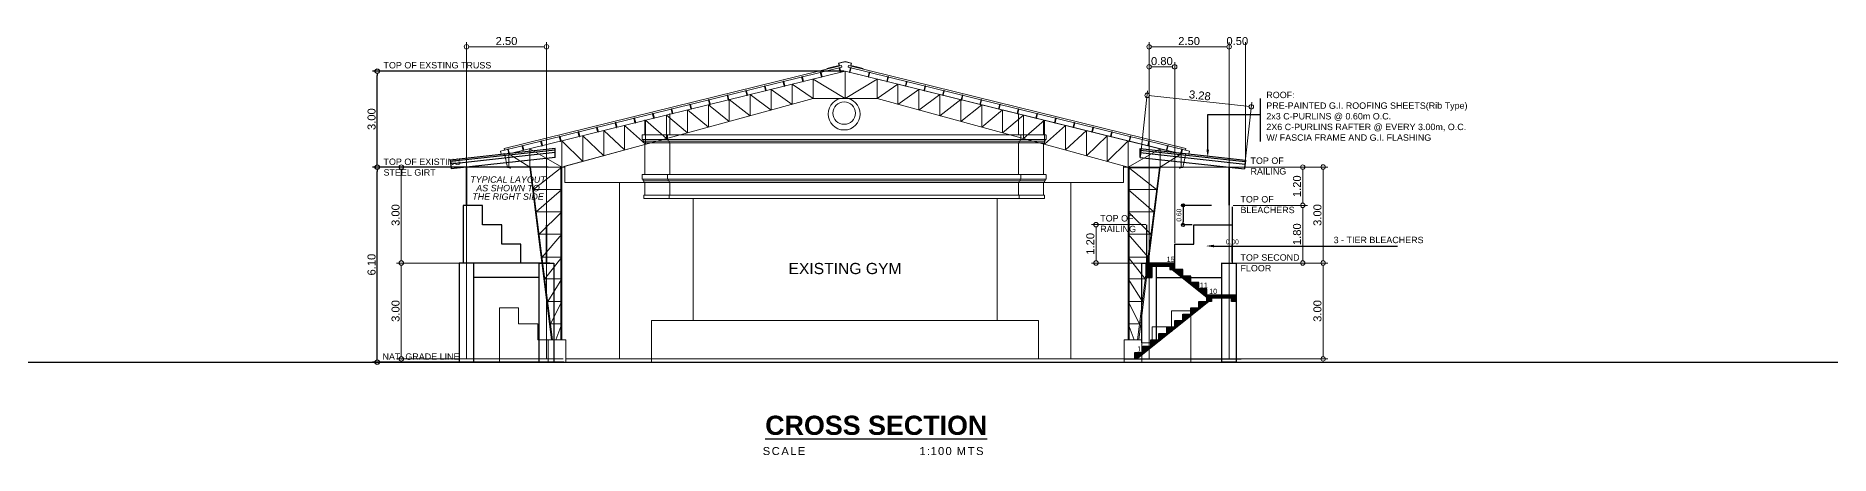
# Model space of a CAD drawing. Header units: inches. Extents: x -1369 to 1198, y -366 to 1398.
# Drawn here: x 85 to 141, y -290 to -276.8 of the extents above; entities that cross this region are included whole.
import ezdxf
from ezdxf import colors
from ezdxf.entities.mleader import LeaderData, LeaderLine
from ezdxf.math import Vec2, Vec3

# ---------------------------------------------------------------- set-up
doc = ezdxf.new("R2010")
doc.units = ezdxf.units.IN
doc.header["$MEASUREMENT"] = 0
doc.layers.add('dim', color=8, linetype='Continuous')
doc.layers.add('FLOOR-pattern', color=7, linetype='Continuous')
doc.layers.add('dim.', color=10, linetype='Continuous', lineweight=15)
doc.styles.get("Standard").update_dxf_attribs({"font": 'arial.ttf'})
doc.dimstyles.new('60', dxfattribs={"dimtxt": 0.15, "dimasz": 0.1, "dimexe": 0.05, "dimexo": 0.05, "dimgap": 0.05, "dimtad": 1, "dimzin": 0, "dimdsep": 46, "dimtxsty": 'Standard', "dimblk": 'DOTBLANK', "dimcen": 0.5, "dimclrd": 256, "dimclre": 256, "dimclrt": 7, "dimaunit": 1, "dimadec": 5, "dimazin": 0, "dimtfac": 1, "dimtix": 1, "dimtofl": 0, "dimtmove": 0, "dimatfit": 3, "dimfxl": 0.6, "dimtolj": 1, "dimtzin": 0, "dimarcsym": 0})
doc.dimstyles.get("Standard").update_dxf_attribs({"dimtxt": 0.25, "dimasz": 0.14, "dimexe": 0.145, "dimexo": 0.025, "dimgap": 0.05, "dimtad": 1, "dimzin": 0, "dimdsep": 46, "dimtxsty": 'Standard', "dimblk": 'DOTBLANK', "dimcen": 0.09, "dimclrd": 256, "dimclre": 256, "dimaunit": 1, "dimadec": 5, "dimazin": 0, "dimtfac": 1, "dimtix": 1, "dimtofl": 0, "dimtmove": 0, "dimatfit": 3, "dimfxl": 0, "dimtolj": 1, "dimtzin": 0, "dimlwd": -1, "dimlwe": -1, "dimarcsym": 0})

# ---------------------------------------------------------------- blocks, each defined once
blk = doc.blocks.new('_DotBlank')
at = {"color": 0, "linetype": 'ByBlock', "lineweight": -2}
blk.add_line((-0.5, 0), (-1, 0), dxfattribs=at)
blk.add_circle((0, 0), 0.5, dxfattribs=at)
blk = doc.blocks.new('*D639')
at = {"layer": 'Defpoints', "color": 0, "transparency": 16777216}
for p in [(95.637, -280.944), (101.003, -280.944), (101.493, -287.044)]:
    blk.add_point(p, dxfattribs=at)
at = {"layer": 'dim', "transparency": 16777216}
for p, q in [((100.978, -280.944), (95.492, -280.944)), ((95.637, -286.904), (95.637, -281.084)), ((101.468, -287.044), (95.492, -287.044))]:
    blk.add_line(p, q, dxfattribs=at)
at = {"layer": 'dim', "transparency": 16777216, "xscale": 0.14, "yscale": 0.14, "zscale": 0.14}
for p, rotation in [((95.637, -280.944), 90), ((95.637, -287.044), 270)]:
    blk.add_blockref('_DotBlank', p, dxfattribs=dict(at, rotation=rotation))
at = {"layer": 'dim', "color": 0, "transparency": 16777216, "insert": (95.46, -283.994), "char_height": 0.25, "attachment_point": 5, "rotation": 90}
blk.add_mtext('\\A1;6.10', dxfattribs=at)
blk = doc.blocks.new('*D640')
at = {"layer": 'Defpoints', "color": 0, "transparency": 16777216}
for p in [(95.637, -277.944), (110.253, -277.944), (99.753, -280.944)]:
    blk.add_point(p, dxfattribs=at)
at = {"layer": 'dim', "transparency": 16777216}
for p, q in [((110.228, -277.944), (95.492, -277.944)), ((95.637, -280.804), (95.637, -278.084)), ((99.728, -280.944), (95.492, -280.944))]:
    blk.add_line(p, q, dxfattribs=at)
at = {"layer": 'dim', "transparency": 16777216, "xscale": 0.14, "yscale": 0.14, "zscale": 0.14}
for p, rotation in [((95.637, -277.944), 90), ((95.637, -280.944), 270)]:
    blk.add_blockref('_DotBlank', p, dxfattribs=dict(at, rotation=rotation))
at = {"layer": 'dim', "color": 0, "transparency": 16777216, "insert": (95.46, -279.444), "char_height": 0.25, "attachment_point": 5, "rotation": 90}
blk.add_mtext('\\A1;3.00', dxfattribs=at)
blk = doc.blocks.new('*D645')
at = {"layer": 'Defpoints', "color": 0, "transparency": 16777216}
for p in [(121.978, -283.944), (125.191, -283.944), (118.978, -286.944)]:
    blk.add_point(p, dxfattribs=at)
at = {"layer": 'dim.', "transparency": 16777216}
for p, q in [((122.003, -283.944), (125.336, -283.944)), ((125.191, -286.804), (125.191, -284.084)), ((119.003, -286.944), (125.336, -286.944))]:
    blk.add_line(p, q, dxfattribs=at)
at = {"layer": 'dim.', "transparency": 16777216, "xscale": 0.14, "yscale": 0.14, "zscale": 0.14}
for p, rotation in [((125.191, -283.944), 90), ((125.191, -286.944), 270)]:
    blk.add_blockref('_DotBlank', p, dxfattribs=dict(at, rotation=rotation))
at = {"layer": 'dim.', "color": 0, "transparency": 16777216, "insert": (125.014, -285.444), "char_height": 0.25, "attachment_point": 5, "rotation": 90}
blk.add_mtext('\\A1;3.00', dxfattribs=at)
blk = doc.blocks.new('*D637')
at = {"layer": 'Defpoints', "color": 0, "transparency": 16777216}
for p in [(118.951, -280.943), (125.191, -280.943), (121.978, -283.944)]:
    blk.add_point(p, dxfattribs=at)
at = {"layer": 'dim.', "transparency": 16777216}
for p, q in [((118.976, -280.943), (125.336, -280.943)), ((125.191, -283.804), (125.191, -281.083)), ((122.003, -283.944), (125.336, -283.944))]:
    blk.add_line(p, q, dxfattribs=at)
at = {"layer": 'dim.', "transparency": 16777216, "xscale": 0.14, "yscale": 0.14, "zscale": 0.14}
for p, rotation in [((125.191, -280.943), 90), ((125.191, -283.944), 270)]:
    blk.add_blockref('_DotBlank', p, dxfattribs=dict(at, rotation=rotation))
at = {"layer": 'dim.', "color": 0, "transparency": 16777216, "insert": (125.014, -282.444), "char_height": 0.25, "attachment_point": 5, "rotation": 90}
blk.add_mtext('\\A1;3.00', dxfattribs=at)
blk = doc.blocks.new('*D638')
at = {"layer": 'Defpoints', "color": 0, "transparency": 16777216}
for p in [(122.253, -277.181), (119.753, -286.944), (122.253, -286.944)]:
    blk.add_point(p, dxfattribs=at)
at = {"layer": 'dim.', "transparency": 16777216}
for p, q in [((119.753, -286.919), (119.753, -277.036)), ((119.893, -277.181), (122.113, -277.181)), ((122.253, -286.919), (122.253, -277.036))]:
    blk.add_line(p, q, dxfattribs=at)
at = {"layer": 'dim.', "transparency": 16777216, "xscale": 0.14, "yscale": 0.14, "zscale": 0.14, "rotation": 180}
blk.add_blockref('_DotBlank', (119.753, -277.181), dxfattribs=at)
at = {"layer": 'dim.', "transparency": 16777216, "xscale": 0.14, "yscale": 0.14, "zscale": 0.14}
blk.add_blockref('_DotBlank', (122.253, -277.181), dxfattribs=at)
at = {"layer": 'dim.', "color": 0, "transparency": 16777216, "insert": (121.003, -277.004), "char_height": 0.25, "attachment_point": 5}
blk.add_mtext('\\A1;2.50', dxfattribs=at)
blk = doc.blocks.new('*D644')
at = {"layer": 'Defpoints', "color": 0, "transparency": 16777216}
for p in [(120.553, -277.809), (120.553, -283.352), (119.753, -283.944)]:
    blk.add_point(p, dxfattribs=at)
at = {"layer": 'dim.', "transparency": 16777216}
for p, q in [((119.753, -283.919), (119.753, -277.664)), ((119.893, -277.809), (120.413, -277.809)), ((120.553, -283.327), (120.553, -277.664))]:
    blk.add_line(p, q, dxfattribs=at)
at = {"layer": 'dim.', "transparency": 16777216, "xscale": 0.14, "yscale": 0.14, "zscale": 0.14, "rotation": 180}
blk.add_blockref('_DotBlank', (119.753, -277.809), dxfattribs=at)
at = {"layer": 'dim.', "transparency": 16777216, "xscale": 0.14, "yscale": 0.14, "zscale": 0.14}
blk.add_blockref('_DotBlank', (120.553, -277.809), dxfattribs=at)
at = {"layer": 'dim.', "color": 0, "transparency": 16777216, "insert": (120.153, -277.631), "char_height": 0.25, "attachment_point": 5}
blk.add_mtext('\\A1;0.80', dxfattribs=at)
blk = doc.blocks.new('*D643')
at = {"layer": 'Defpoints', "color": 0, "transparency": 16777216}
for p in [(121.753, -280.944), (124.554, -280.944), (122.353, -282.142)]:
    blk.add_point(p, dxfattribs=at)
at = {"layer": 'dim.', "transparency": 16777216}
for p, q in [((121.778, -280.944), (124.699, -280.944)), ((124.554, -282.002), (124.554, -281.084)), ((122.378, -282.142), (124.699, -282.142))]:
    blk.add_line(p, q, dxfattribs=at)
at = {"layer": 'dim.', "transparency": 16777216, "xscale": 0.14, "yscale": 0.14, "zscale": 0.14}
for p, rotation in [((124.554, -280.944), 90), ((124.554, -282.142), 270)]:
    blk.add_blockref('_DotBlank', p, dxfattribs=dict(at, rotation=rotation))
at = {"layer": 'dim.', "color": 0, "transparency": 16777216, "insert": (124.377, -281.543), "char_height": 0.25, "attachment_point": 5, "rotation": 90}
blk.add_mtext('\\A1;1.20', dxfattribs=at)
blk = doc.blocks.new('*D646')
at = {"layer": 'Defpoints', "color": 0, "transparency": 16777216}
for p in [(122.353, -282.142), (122.353, -283.944), (124.554, -283.944)]:
    blk.add_point(p, dxfattribs=at)
at = {"layer": 'dim.', "transparency": 16777216}
for p, q in [((122.378, -282.142), (124.699, -282.142)), ((124.554, -282.282), (124.554, -283.804)), ((122.378, -283.944), (124.699, -283.944))]:
    blk.add_line(p, q, dxfattribs=at)
at = {"layer": 'dim.', "transparency": 16777216, "xscale": 0.14, "yscale": 0.14, "zscale": 0.14}
for p, rotation in [((124.554, -282.142), 90), ((124.554, -283.944), 270)]:
    blk.add_blockref('_DotBlank', p, dxfattribs=dict(at, rotation=rotation))
at = {"layer": 'dim.', "color": 0, "transparency": 16777216, "insert": (124.377, -283.043), "char_height": 0.25, "attachment_point": 5, "rotation": 90}
blk.add_mtext('\\A1;1.80', dxfattribs=at)
blk = doc.blocks.new('*D647')
at = {"layer": 'Defpoints', "color": 0, "transparency": 16777216}
for p in [(122.949, -279.058), (119.478, -280.639), (122.735, -280.997)]:
    blk.add_point(p, dxfattribs=at)
at = {"layer": 'dim.', "transparency": 16777216}
for p, q in [((119.481, -280.614), (119.708, -278.556)), ((119.831, -278.715), (122.81, -279.043)), ((122.738, -280.972), (122.965, -278.914))]:
    blk.add_line(p, q, dxfattribs=at)
at = {"layer": 'dim.', "transparency": 16777216, "xscale": 0.14, "yscale": 0.14, "zscale": 0.14}
for p, rotation in [((119.692, -278.7), 173.7227015104041), ((122.949, -279.058), 353.7227015104041)]:
    blk.add_blockref('_DotBlank', p, dxfattribs=dict(at, rotation=rotation))
at = {"layer": 'dim.', "color": 0, "transparency": 16777216, "insert": (121.34, -278.702), "char_height": 0.25, "attachment_point": 5, "rotation": 353.7227}
blk.add_mtext('\\A1;3.28', dxfattribs=at)
blk = doc.blocks.new('*D641')
at = {"layer": 'Defpoints', "color": 0, "transparency": 16777216}
for p in [(96.388, -283.944), (98.475, -283.944), (101.475, -286.944)]:
    blk.add_point(p, dxfattribs=at)
at = {"layer": 'dim.', "transparency": 16777216}
for p, q in [((98.45, -283.944), (96.243, -283.944)), ((96.388, -286.804), (96.388, -284.084)), ((101.45, -286.944), (96.243, -286.944))]:
    blk.add_line(p, q, dxfattribs=at)
at = {"layer": 'dim.', "transparency": 16777216, "xscale": 0.14, "yscale": 0.14, "zscale": 0.14}
for p, rotation in [((96.388, -283.944), 90), ((96.388, -286.944), 270)]:
    blk.add_blockref('_DotBlank', p, dxfattribs=dict(at, rotation=rotation))
at = {"layer": 'dim.', "color": 0, "transparency": 16777216, "insert": (96.21, -285.444), "char_height": 0.25, "attachment_point": 5, "rotation": 90}
blk.add_mtext('\\A1;3.00', dxfattribs=at)
blk = doc.blocks.new('*D642')
at = {"layer": 'Defpoints', "color": 0, "transparency": 16777216}
for p in [(96.388, -280.944), (101.501, -280.944), (98.475, -283.944)]:
    blk.add_point(p, dxfattribs=at)
at = {"layer": 'dim.', "transparency": 16777216}
for p, q in [((101.476, -280.944), (96.243, -280.944)), ((96.388, -283.804), (96.388, -281.084)), ((98.45, -283.944), (96.243, -283.944))]:
    blk.add_line(p, q, dxfattribs=at)
at = {"layer": 'dim.', "transparency": 16777216, "xscale": 0.14, "yscale": 0.14, "zscale": 0.14}
for p, rotation in [((96.388, -280.944), 90), ((96.388, -283.944), 270)]:
    blk.add_blockref('_DotBlank', p, dxfattribs=dict(at, rotation=rotation))
at = {"layer": 'dim.', "color": 0, "transparency": 16777216, "insert": (96.21, -282.444), "char_height": 0.25, "attachment_point": 5, "rotation": 90}
blk.add_mtext('\\A1;3.00', dxfattribs=at)
blk = doc.blocks.new('*D651')
at = {"layer": 'Defpoints', "color": 0, "transparency": 16777216}
for p in [(98.425, -277.181), (98.425, -286.944), (100.925, -286.944)]:
    blk.add_point(p, dxfattribs=at)
at = {"layer": 'dim.', "transparency": 16777216}
for p, q in [((98.425, -286.919), (98.425, -277.036)), ((100.785, -277.181), (98.565, -277.181)), ((100.925, -286.919), (100.925, -277.036))]:
    blk.add_line(p, q, dxfattribs=at)
at = {"layer": 'dim.', "transparency": 16777216, "xscale": 0.14, "yscale": 0.14, "zscale": 0.14, "rotation": 180}
blk.add_blockref('_DotBlank', (98.425, -277.181), dxfattribs=at)
at = {"layer": 'dim.', "transparency": 16777216, "xscale": 0.14, "yscale": 0.14, "zscale": 0.14}
blk.add_blockref('_DotBlank', (100.925, -277.181), dxfattribs=at)
at = {"layer": 'dim.', "color": 0, "transparency": 16777216, "insert": (99.675, -277.004), "char_height": 0.25, "attachment_point": 5}
blk.add_mtext('\\A1;2.50', dxfattribs=at)
blk = doc.blocks.new('SP')
at = {"color": 8, "true_color": 0x808080}
for p, q in [((-0.00625, 0.15), (-0.00625, 0.146875)), ((0.00625, 0.15), (-0.00625, 0.15)), ((-0.00625, 0.146875), (0.003125, 0.146875)), ((0.003125, 0.003125), (-0.00625, 0.003125)), ((-0.00625, 0.003125), (-0.00625, 0)), ((-0.00625, 0), (0.00625, 0)), ((0.003125, 0.146875), (0.003125, 0.1375)), ((0.003125, 0.1375), (0.00625, 0.1375)), ((0.003125, 0.0125), (0.003125, 0.003125)), ((0.003125, 0.0125), (0.00625, 0.0125)), ((0.00625, 0.1375), (0.00625, 0.15)), ((0.00625, 0), (0.00625, 0.0125))]:
    blk.add_line(p, q, dxfattribs=at)
blk.add_lwpolyline([(0.003125, 0.146875), (0.003125, 0.003125), (0, 0.003125), (0, 0.146875), (0.003125, 0.146875)], dxfattribs=at)
blk = doc.blocks.new('EXISTING ELEV')
at = {"color": 8, "lineweight": 9, "true_color": 0x808080}
for p, q in [((103.969, -281.376), (103.969, -281.426)), ((103.969, -281.426), (116.483, -281.426)), ((104.755, -281.376), (104.755, -281.426)), ((115.698, -281.376), (115.698, -281.426)), ((116.483, -281.376), (116.483, -281.426)), ((116.483, -281.826), (103.969, -281.826)), ((116.483, -281.926), (103.969, -281.926)), ((101.528, -286.344), (100.978, -286.344)), ((100.978, -287.044), (100.978, -286.344)), ((101.528, -287.044), (101.528, -286.344)), ((118.978, -286.344), (119.528, -286.344)), ((118.978, -287.044), (118.978, -286.344)), ((119.528, -287.044), (119.528, -286.344)), ((101.528, -286.944), (118.978, -286.944))]:
    blk.add_line(p, q, dxfattribs=at)
for points in [[(110.144, -277.765), (99.603, -280.362), (99.615, -280.411), (110.156, -277.814), (110.144, -277.765)], [(99.753, -280.531), (110.253, -277.944)], [(109.253, -278.803), (101.403, -280.944), (99.753, -280.944), (99.753, -280.531), (110.253, -277.944)], [(109.687, -277.859), (109.881, -277.811), (110.07, -277.764), (110.052, -277.691), (110.253, -277.642), (110.455, -277.691), (110.437, -277.764), (110.625, -277.811), (110.82, -277.859), (110.818, -277.865), (110.624, -277.817), (110.43, -277.769), (110.448, -277.696), (110.253, -277.648), (110.059, -277.696), (110.077, -277.769), (109.883, -277.817), (109.689, -277.865), (109.687, -277.859)], [(120.603, -280.494), (110.253, -277.944)], [(111.253, -278.803), (119.103, -280.944), (120.753, -280.944), (120.753, -280.531), (110.253, -277.944)], [(110.253, -278.803), (110.253, -277.944)], [(110.362, -277.765), (120.903, -280.362), (120.891, -280.411), (110.35, -277.814), (110.362, -277.765)], [(109.253, -278.191), (109.253, -278.803), (108.599, -278.352), (108.599, -278.982), (107.945, -278.513), (107.945, -279.16), (107.291, -278.674), (107.291, -279.338), (106.637, -278.835), (106.637, -279.517), (105.983, -278.996), (105.983, -279.695), (105.329, -279.157), (105.329, -279.873), (104.675, -279.319), (104.675, -280.052), (104.021, -279.48), (104.021, -280.23), (103.367, -279.641), (103.367, -280.409), (102.713, -279.802), (102.713, -280.587), (102.059, -279.963), (102.059, -280.765), (101.403, -280.125), (101.403, -280.944), (100.403, -280.371), (100.403, -280.944), (99.753, -280.531)], [(107.945, -278.513), (107.945, -279.16)], [(108.599, -278.352), (108.599, -278.982)], [(109.253, -278.803), (109.253, -278.191)], [(110.253, -278.803), (109.253, -278.191)], [(110.253, -278.803), (111.253, -278.191), (111.253, -278.803), (111.907, -278.352), (111.907, -278.982), (112.561, -278.513), (112.561, -279.16), (113.215, -278.674), (113.215, -279.338), (113.869, -278.835), (113.869, -279.517), (114.523, -278.996), (114.523, -279.695), (115.177, -279.157), (115.177, -279.873), (115.831, -279.319), (115.831, -280.052), (116.485, -279.48), (116.485, -280.23), (117.139, -279.641), (117.139, -280.409), (117.793, -279.802), (117.793, -280.587), (118.447, -279.963), (118.447, -280.765), (119.103, -280.125), (119.103, -280.944), (120.103, -280.371), (120.103, -280.944), (120.753, -280.531)], [(105.329, -279.157), (105.329, -279.873)], [(105.983, -278.996), (105.983, -279.695)], [(106.637, -278.835), (106.637, -279.517)], [(107.291, -278.674), (107.291, -279.338)], [(109.253, -278.803), (111.253, -278.803)], [(103.367, -279.641), (103.367, -280.409)], [(103.994, -279.939), (103.994, -279.461)], [(104.021, -279.48), (104.021, -280.23)], [(104.675, -279.319), (104.675, -280.052)], [(104.78, -279.934), (104.78, -279.268)], [(115.673, -279.934), (115.673, -279.268)], [(115.673, -279.934), (115.673, -279.722)], [(116.458, -279.939), (116.458, -279.461)], [(100.168, -280.275), (99.488, -280.442), (99.512, -280.539), (99.609, -280.514), (99.704, -280.954), (99.779, -280.954), (99.779, -280.979), (99.804, -280.979), (99.804, -280.954)], [(103.969, -281.426), (101.501, -281.426), (101.501, -280.918), (103.994, -280.238)], [(102.059, -279.963), (102.059, -280.765)], [(102.713, -279.802), (102.713, -280.587)], [(103.919, -279.934), (116.531, -279.934)], [(103.919, -279.934), (103.919, -280.084), (103.944, -280.084), (103.944, -280.134), (103.969, -280.134)], [(103.944, -280.084), (116.531, -280.084)], [(103.969, -280.134), (116.508, -280.134)], [(103.969, -280.134), (103.969, -280.184)], [(103.969, -280.184), (116.458, -280.186)], [(103.994, -281.176), (103.994, -280.189)], [(104.705, -279.934), (104.705, -280.084), (104.73, -280.084), (104.73, -280.134), (104.755, -280.134)], [(104.755, -280.134), (104.755, -280.184)], [(104.78, -280.184), (104.78, -281.176)], [(115.673, -280.184), (115.673, -281.176)], [(115.748, -279.934), (115.748, -280.084), (115.723, -280.084), (115.723, -280.134), (115.698, -280.134)], [(115.698, -280.134), (115.698, -280.184)], [(116.458, -281.176), (116.458, -280.189)], [(116.533, -279.934), (116.533, -280.084), (116.508, -280.084), (116.508, -280.134), (116.483, -280.134)], [(116.483, -280.134), (116.483, -280.184)], [(120.339, -280.275), (121.018, -280.442), (120.995, -280.539), (120.898, -280.514), (120.803, -280.954), (120.728, -280.954), (120.728, -280.979), (120.703, -280.979), (120.703, -280.954)], [(101.078, -286.344), (100.403, -280.944), (101.403, -280.944), (101.403, -286.344)], [(101.116, -286.344), (100.428, -280.944)], [(101.403, -280.944), (100.517, -281.644), (101.403, -281.644), (100.607, -282.344), (101.403, -282.344), (100.696, -283.044), (101.403, -283.044), (100.786, -283.757), (101.403, -283.757), (100.874, -284.444), (101.403, -284.444), (100.963, -285.144), (101.403, -285.144), (101.052, -285.844), (101.403, -285.844), (101.216, -286.344)], [(101.378, -280.944), (101.378, -286.344)], [(103.919, -281.176), (116.531, -281.176)], [(103.919, -281.176), (103.919, -281.326), (103.944, -281.326), (103.944, -281.376), (103.969, -281.376)], [(103.944, -281.326), (116.531, -281.326)], [(103.969, -281.376), (116.483, -281.376)], [(103.994, -281.426), (103.994, -281.826)], [(104.705, -281.176), (104.705, -281.326), (104.73, -281.326), (104.73, -281.376), (104.755, -281.376)], [(104.78, -281.426), (104.78, -281.826)], [(115.673, -281.426), (115.673, -281.826)], [(115.748, -281.176), (115.748, -281.326), (115.723, -281.326), (115.723, -281.376), (115.698, -281.376)], [(116.458, -281.426), (116.458, -281.826)], [(116.483, -281.426), (118.951, -281.426), (118.951, -280.903), (118.951, -280.903)], [(116.533, -281.176), (116.533, -281.326), (116.508, -281.326), (116.508, -281.376), (116.483, -281.376)], [(119.428, -286.344), (120.103, -280.944), (119.103, -280.944), (119.103, -286.344)], [(119.103, -280.944), (119.989, -281.644), (119.103, -281.644), (119.9, -282.344), (119.103, -282.344), (119.811, -283.044), (119.103, -283.044), (119.72, -283.757), (119.103, -283.757), (119.633, -284.444), (119.103, -284.444), (119.544, -285.144), (119.103, -285.144), (119.455, -285.844), (119.103, -285.844), (119.291, -286.344)], [(119.391, -286.344), (120.075, -280.969), (119.128, -280.969), (119.128, -286.344)], [(103.969, -281.826), (103.969, -281.926)], [(103.969, -281.926), (103.969, -281.926)], [(104.755, -281.826), (104.755, -281.926)], [(104.755, -281.926), (104.755, -281.926)], [(108.076, -281.926), (108.376, -281.926)], [(115.698, -281.826), (115.698, -281.926)], [(115.698, -281.926), (115.698, -281.926)], [(116.483, -281.826), (116.483, -281.926)], [(116.483, -281.926), (116.483, -281.926)], [(100.978, -286.344), (100.653, -286.344), (100.653, -285.844), (100.053, -285.844), (100.053, -285.344), (99.453, -285.344), (99.453, -287.044)], [(116.303, -286.944), (116.303, -285.744), (104.203, -285.744), (104.203, -287.044)], [(119.528, -286.444), (119.853, -286.444), (119.853, -285.944), (120.453, -285.944), (120.453, -285.444), (121.053, -285.444), (121.053, -287.044)]]:
    blk.add_lwpolyline(points, dxfattribs=at)
for centre, radius in [((110.226, -279.284), 0.5), ((110.226, -279.256), 0.35)]:
    blk.add_circle(centre, radius, dxfattribs=at)
for p, rotation in [((109.525, -278.124), 13.84069444444445), ((110.108, -277.98), 13.84069444444445), ((107.195, -278.698), 13.84069444444445), ((107.777, -278.554), 13.84069444444445), ((108.36, -278.411), 13.84069444444445), ((108.943, -278.267), 13.84069444444445), ((104.865, -279.272), 13.84069444444445), ((105.447, -279.128), 13.84069444444445), ((106.03, -278.985), 13.84069444444445), ((106.612, -278.841), 13.84069444444445), ((102.534, -279.846), 13.84069444444445), ((103.117, -279.703), 13.84069444444445), ((103.699, -279.559), 13.84069444444445), ((104.282, -279.416), 13.84069444444445), ((100.204, -280.42), 13.84069444444445), ((100.786, -280.277), 13.84069444444445), ((101.369, -280.133), 13.84069444444445), ((101.952, -279.99), 13.84069444444445), ((120.747, -280.53), 346.1593055555692)]:
    blk.add_blockref('SP', p, dxfattribs=dict(at, rotation=rotation))
at = {"color": 8, "lineweight": 9, "true_color": 0x808080, "xscale": -1}
for p, rotation in [((110.399, -277.98), 346.1593055555556), ((110.982, -278.124), 346.1593055555556), ((111.564, -278.267), 346.1593055555556), ((112.147, -278.411), 346.1593055555556), ((112.729, -278.554), 346.1593055555556), ((113.312, -278.698), 346.1593055555556), ((113.895, -278.841), 346.1593055555556), ((114.477, -278.985), 346.1593055555556), ((115.06, -279.128), 346.1593055555556), ((115.642, -279.272), 346.1593055555556), ((116.225, -279.416), 346.1593055555556), ((116.807, -279.559), 346.1593055555556), ((117.39, -279.703), 346.1593055555556), ((117.973, -279.846), 346.1593055555556), ((118.555, -279.99), 346.1593055555556), ((119.138, -280.133), 346.1593055555556), ((119.72, -280.277), 346.1593055555556), ((120.303, -280.42), 346.1593055555556), ((99.759, -280.53), 13.84069444443078)]:
    blk.add_blockref('SP', p, dxfattribs=dict(at, rotation=rotation))
blk = doc.blocks.new('*D674')
at = {"layer": 'Defpoints', "color": 0, "transparency": 16777216}
for p in [(119.678, -282.744), (118.096, -283.944), (119.653, -283.944)]:
    blk.add_point(p, dxfattribs=at)
at = {"layer": 'dim.', "transparency": 16777216}
for p, q in [((119.653, -282.744), (117.951, -282.744)), ((118.096, -282.884), (118.096, -283.804)), ((119.628, -283.944), (117.951, -283.944))]:
    blk.add_line(p, q, dxfattribs=at)
at = {"layer": 'dim.', "transparency": 16777216, "xscale": 0.14, "yscale": 0.14, "zscale": 0.14}
for p, rotation in [((118.096, -282.744), 90), ((118.096, -283.944), 270)]:
    blk.add_blockref('_DotBlank', p, dxfattribs=dict(at, rotation=rotation))
at = {"layer": 'dim.', "color": 0, "transparency": 16777216, "insert": (117.918, -283.344), "char_height": 0.25, "attachment_point": 5, "rotation": 90}
blk.add_mtext('\\A1;1.20', dxfattribs=at)
blk = doc.blocks.new('*D675')
at = {"layer": 'Defpoints', "color": 0, "transparency": 16777216}
for p in [(122.353, -282.142), (122.353, -283.411), (122.353, -283.944)]:
    blk.add_point(p, dxfattribs=at)
at = {"layer": 'dim.', "lineweight": -2, "transparency": 16777216}
for p, q in [((122.353, -282.192), (122.353, -283.461)), ((122.353, -283.894), (122.353, -283.361))]:
    blk.add_line(p, q, dxfattribs=at)
at = {"layer": 'dim.', "color": 7, "transparency": 16777216, "insert": (122.353, -283.284), "char_height": 0.15, "attachment_point": 5}
blk.add_mtext('\\A1;0.00', dxfattribs=at)
blk = doc.blocks.new('*D676')
at = {"layer": 'Defpoints', "color": 0, "transparency": 16777216}
for p in [(121.753, -282.142), (120.813, -282.752), (121.153, -282.752)]:
    blk.add_point(p, dxfattribs=at)
at = {"layer": 'dim.', "lineweight": -2, "transparency": 16777216}
for p, q in [((121.703, -282.142), (120.763, -282.142)), ((120.813, -282.242), (120.813, -282.652)), ((121.103, -282.752), (120.763, -282.752))]:
    blk.add_line(p, q, dxfattribs=at)
at = {"layer": 'dim.', "lineweight": -2, "transparency": 16777216, "xscale": 0.1, "yscale": 0.1, "zscale": 0.1}
for p, rotation in [((120.813, -282.142), 90), ((120.813, -282.752), 270)]:
    blk.add_blockref('_DotBlank', p, dxfattribs=dict(at, rotation=rotation))
at = {"layer": 'dim.', "color": 7, "transparency": 16777216, "insert": (120.686, -282.447), "char_height": 0.15, "attachment_point": 5, "rotation": 90}
blk.add_mtext('\\A1;0.60', dxfattribs=at)
blk = doc.blocks.new('*D677')
at = {"layer": 'Defpoints', "color": 0, "transparency": 16777216}
for p in [(122.765, -277.181), (122.253, -280.668), (122.765, -280.724)]:
    blk.add_point(p, dxfattribs=at)
at = {"layer": 'dim.', "transparency": 16777216}
for p, q in [((122.253, -280.643), (122.253, -277.036)), ((122.765, -280.699), (122.765, -277.036))]:
    blk.add_line(p, q, dxfattribs=at)
at = {"layer": 'dim.', "color": 0, "transparency": 16777216, "insert": (122.509, -277.004), "char_height": 0.25, "attachment_point": 5}
blk.add_mtext('\\A1;0.50', dxfattribs=at)

msp = doc.modelspace()

# ---------------------------------------------------------------- hatches: boundary and pattern name
at = {"layer": 'FLOOR-pattern', "lineweight": 5, "true_color": 0x808080, "transparency": 33554687}
h = msp.add_hatch(dxfattribs=at)
h.set_pattern_fill('ANSI31', color=8, scale=0.1)
h.paths.add_polyline_path([(119.6534, -283.9443), (119.6534, -284.3943), (119.8534, -284.3943), (119.8534, -284.0443), (120.4034, -284.0443), (120.4034, -284.1443), (120.4742, -284.1443), (121.5534, -285.0077), (121.5534, -284.7516), (121.3034, -284.7516), (121.3034, -284.5516), (121.0534, -284.5516), (121.0534, -284.3516), (120.8034, -284.3516), (120.8034, -284.1516), (120.5534, -284.1516), (120.5534, -283.9443)])
h = msp.add_hatch(dxfattribs=at)
h.set_pattern_fill('ANSI31', color=8, scale=0.1)
h.paths.add_polyline_path([(119.3034, -286.9443), (119.3034, -286.7443), (119.5534, -286.7443), (119.5534, -286.5443), (119.8034, -286.5443), (119.8034, -286.3443), (120.0534, -286.3443), (120.0534, -286.1443), (120.3034, -286.1443), (120.3034, -285.9443), (120.5534, -285.9443), (120.5534, -285.7443), (120.8034, -285.7443), (120.8034, -285.5443), (121.0534, -285.5443), (121.0534, -285.3443), (121.3034, -285.3443), (121.3034, -285.1443), (121.5534, -285.1443), (121.5534, -284.9443), (122.4784, -284.9443), (122.4784, -285.1443), (122.3284, -285.1443), (122.3284, -285.0443), (121.7034, -285.0443), (121.7034, -285.1443), (121.6235, -285.1443), (119.4034, -286.9204), (119.4034, -286.9443)])

# ---------------------------------------------------------------- linework, layer by layer
msp.add_line((55.2635, -287.0443), (201.9117, -287.0443))
at = {"color": 8, "true_color": 0x808080}
msp.add_lwpolyline([(123.2194, -278.7953), (123.2194, -280.1443)], dxfattribs=at)
for points in [[(101.1996, -280.3624), (97.9125, -280.724)], [(97.9125, -280.724), (97.9426, -280.9973)], [(101.1996, -280.4127), (97.918, -280.7737)], [(101.1996, -280.4882), (97.9262, -280.8482)], [(101.1996, -280.6391), (97.9426, -280.9973)], [(101.1996, -280.6391), (101.1996, -280.3624)], [(119.4784, -280.3624), (122.7655, -280.724)], [(119.4784, -280.6391), (119.4784, -280.3624)], [(119.4784, -280.4127), (122.76, -280.7737)], [(119.4784, -280.4882), (122.7518, -280.8482)], [(119.4784, -280.6391), (122.7354, -280.9973)], [(122.7655, -280.724), (122.7354, -280.9973)], [(100.1246, -283.9516), (100.1246, -283.3516), (99.5246, -283.3516), (99.5246, -282.7516), (98.9246, -282.7516), (98.9246, -282.1416), (98.3246, -282.1416), (98.3246, -283.9443)], [(120.5534, -283.9516), (120.5534, -283.3516), (121.1534, -283.3516), (121.1534, -282.7516), (121.7534, -282.7516), (121.7534, -282.7516), (122.3534, -282.7516), (122.3534, -283.9443)], [(101.0246, -283.9443), (98.6496, -283.9443)], [(101.0246, -283.9443), (101.0246, -283.9516)], [(100.6996, -284.3943), (98.6496, -284.3943)], [(119.3034, -286.9443), (119.3034, -286.7443), (119.5534, -286.7443), (119.5534, -286.5443), (119.8034, -286.5443), (119.8034, -286.3443), (120.0534, -286.3443), (120.0534, -286.1443), (120.3034, -286.1443), (120.3034, -285.9443), (120.5534, -285.9443), (120.5534, -285.7443), (120.8034, -285.7443), (120.8034, -285.5443), (121.0534, -285.5443), (121.0534, -285.3443), (121.3034, -285.3443), (121.3034, -285.1443), (121.5534, -285.1443), (121.5534, -284.9443), (122.4784, -284.9443), (122.4784, -285.1443), (122.3284, -285.1443), (122.3284, -285.0443), (121.7034, -285.0443), (121.7034, -285.1443), (121.6235, -285.1443), (119.4034, -286.9204), (119.4034, -286.9443), (119.3034, -286.9443)], [(118.9784, -286.9443), (122.6281, -286.9443)]]:
    msp.add_lwpolyline(points)
at = {"const_width": 0.05}
for points in [[(98.4246, -282.1416), (98.4246, -280.9443)], [(122.2534, -282.1416), (122.2534, -280.9443)], [(100.9246, -283.9516), (100.9246, -282.7516)], [(119.6784, -283.9443), (119.6784, -282.7443)]]:
    msp.add_lwpolyline(points, dxfattribs=at)
at = {"color": 8, "lineweight": 9, "true_color": 0x808080}
for points in [[(103.2034, -281.4257), (103.2034, -286.9443)], [(117.3034, -281.4257), (117.3034, -286.9443)], [(105.5034, -281.9257), (105.5034, -285.7443)], [(115.0034, -281.9257), (115.0034, -285.7443)]]:
    msp.add_lwpolyline(points, dxfattribs=at)
for points in [[(98.6496, -283.9443), (98.1996, -283.9443), (98.1996, -287.0443), (98.6496, -287.0443)], [(100.6996, -283.9443), (101.1496, -283.9443), (101.1496, -287.0443), (100.6996, -287.0443)], [(119.6534, -283.9443), (119.6534, -284.3943), (119.8534, -284.3943), (119.8534, -284.0443), (120.4034, -284.0443), (120.4034, -284.1443), (120.4742, -284.1443), (121.5534, -285.0077), (121.5534, -284.7516), (121.3034, -284.7516), (121.3034, -284.5516), (121.0534, -284.5516), (121.0534, -284.3516), (120.8034, -284.3516), (120.8034, -284.1516), (120.5534, -284.1516), (120.5534, -283.9443)], [(122.0284, -283.9443), (122.4784, -283.9443), (122.4784, -287.0443), (122.0284, -287.0443)]]:
    msp.add_lwpolyline(points, close=True)
at = {"color": 1, "true_color": 0xff0a0a}
for points in [[(119.5284, -286.4443), (119.5284, -286.4443), (119.5284, -283.9443), (119.6534, -283.9443)], [(119.9784, -284.0443), (119.9784, -286.3443)], [(119.9784, -284.3943), (122.0284, -284.3943)]]:
    msp.add_lwpolyline(points, dxfattribs=at)

# ---------------------------------------------------------------- block references
msp.add_blockref('EXISTING ELEV', (0, 0))

# ---------------------------------------------------------------- texts
at = {"attachment_point": 1}
for s, insert, char_height, width in [('TOP OF EXSTING TRUSS', (95.8322, -277.6586), 0.2, 5.901458), ('ROOF:\\PPRE-PAINTED G.I. ROOFING SHEETS(Rib Type)\\P2x3 C-PURLINS @ 0.60m O.C.\\P2X6 C-PURLINS RAFTER @ EVERY 3.00m, O.C.\\PW/ FASCIA FRAME AND G.I. FLASHING', (123.4159, -278.5879), 0.2, 6.789289), ('TOP OF EXISTING \\PSTEEL GIRT', (95.8322, -280.677), 0.2, 5.901458), ('TOP OF\\PRAILING', (122.9217, -280.6433), 0.2, 5.901458), ('TOP OF\\PBLEACHERS', (122.6083, -281.8515), 0.2, 5.901458), ('TOP OF\\PRAILING', (118.2265, -282.4459), 0.2, 5.901458), ('TOP SECOND \\PFLOOR', (122.6083, -283.6715), 0.2, 5.901458), ('3 - TIER BLEACHERS', (125.5196, -283.1234), 0.2, 6.789289), ('NAT. GRADE LINE', (95.8004, -286.7717), 0.2, 5.901458), ('{\\T1.2;SCALE}', (107.6815, -289.6998), 0.25, 2.789052), ('{\\T1.2;1:100 MTS}', (112.576, -289.6998), 0.25, 4.208436)]:
    msp.add_mtext(s, dxfattribs=dict(at, insert=insert, char_height=char_height, width=width))
at = {"insert": (96.7721, -281.2337), "char_height": 0.2, "width": 5.901458, "attachment_point": 1, "line_spacing_factor": 0.8}
msp.add_mtext('\\pxqc;{\\fArial|b0|i1|c0|p34;TYPICAL LAYOUT\\PAS SHOWN TO \\PTHE RIGHT SIDE}', dxfattribs=at)
at = {"attachment_point": 1}
for s, width, insert, char_height in [('EXISTING GYM', 4.620733, (108.4864, -283.9412), 0.35), ('{\\fArial|b1|i0|c0|p34;\\LCROSS SECTION }', 18.079743, (107.7593, -288.7191), 0.6)]:
    msp.add_mtext_dynamic_manual_height_columns(s, width=width, gutter_width=1, heights=[0], dxfattribs=dict(at, insert=insert, char_height=char_height))
at = {"color": 1, "true_color": 0xff0a0a, "char_height": 0.16, "width": 0.111732, "attachment_point": 1}
for s, insert in [('15', (120.3035, -283.7494)), ('11', (121.3377, -284.5567)), ('10', (121.6308, -284.7494)), ('1', (119.3808, -286.5494))]:
    msp.add_mtext(s, dxfattribs=dict(at, insert=insert))

# ---------------------------------------------------------------- dimensions: what is measured, and where the dimension line sits
at = {"layer": 'dim', "color": 0}
for base, p1, p2, picture, middle in [((95.6373, -277.9443), (99.7534, -280.9443), (110.2534, -277.9443), '*D640', (95.4596, -279.4443)), ((95.6373, -280.9443), (101.4926, -287.0443), (101.0034, -280.9443), '*D639', (95.4597, -283.9943))]:
    dim = msp.add_linear_dim(base=base, p1=p1, p2=p2, angle=90, dimstyle='Standard', dxfattribs=at)
    dim.commit()
    dim.dimension.update_dxf_attribs({"geometry": picture, "text_midpoint": middle})
at = {"layer": 'dim.', "color": 0}
for base, p1, p2, angle, picture, middle in [((98.4246, -277.1813), (100.9246, -286.9443), (98.4246, -286.9443), 180, '*D651', (99.6746, -277.0036)), ((96.3879, -280.9443), (98.4746, -283.9443), (101.5015, -280.9443), 90, '*D642', (96.2102, -282.4443)), ((125.1913, -280.9429), (121.9784, -283.9443), (118.9515, -280.9429), 90, '*D637', (125.0135, -282.4436)), ((124.5544, -280.9443), (122.3534, -282.1416), (121.7534, -280.9443), 90, '*D643', (124.3768, -281.543)), ((124.5544, -283.9443), (122.3534, -282.1416), (122.3534, -283.9443), 90, '*D646', (124.3768, -283.043)), ((118.0957, -283.9443), (119.6784, -282.7443), (119.6534, -283.9443), 90, '*D674', (117.9181, -283.3443)), ((96.3879, -283.9443), (101.4746, -286.9443), (98.4746, -283.9443), 90, '*D641', (96.2102, -285.4443)), ((125.1913, -283.9443), (118.9784, -286.9443), (121.9784, -283.9443), 90, '*D645', (125.0135, -285.4443))]:
    dim = msp.add_linear_dim(base=base, p1=p1, p2=p2, angle=angle, dimstyle='Standard', dxfattribs=at)
    dim.commit()
    dim.dimension.update_dxf_attribs({"geometry": picture, "text_midpoint": middle})
for base, p1, p2, dimstyle, picture, middle in [((122.2534, -277.1813), (119.7534, -286.9443), (122.2534, -286.9443), 'Standard', '*D638', (121.0034, -277.0036)), ((120.5534, -277.8087), (119.7534, -283.9443), (120.5534, -283.3516), 'Standard', '*D644', (120.1534, -277.631)), ((122.3533902868, -283.4109374481), (122.3533902868, -283.9443175767), (122.3533902868, -282.1415841017), '60', '*D675', (122.3533902868, -283.2843515))]:
    dim = msp.add_linear_dim(base=base, p1=p1, p2=p2, dimstyle=dimstyle, dxfattribs=at)
    dim.commit()
    dim.dimension.update_dxf_attribs({"geometry": picture, "text_midpoint": middle})
dim = msp.add_linear_dim(base=(122.7655, -277.1813), p1=(122.2534, -280.6677), p2=(122.7655, -280.724), text='0.50', dimstyle='Standard', dxfattribs=at)
dim.commit()
dim.dimension.update_dxf_attribs({"geometry": '*D677', "text_midpoint": (122.5094, -277.0036)})
dim = msp.add_aligned_dim(p1=(119.4784, -280.6391), p2=(122.7354, -280.9973), distance=1.9508, dimstyle='Standard', dxfattribs=at)
dim.commit()
dim.dimension.update_dxf_attribs({"geometry": '*D647', "text_midpoint": (121.3396, -278.7024)})
dim = msp.add_linear_dim(base=(120.8128, -282.7516), p1=(121.7534, -282.1416), p2=(121.1534, -282.7516), angle=90, text='0.60', dimstyle='60', dxfattribs=at)
dim.commit()
dim.dimension.update_dxf_attribs({"geometry": '*D676', "text_midpoint": (120.6862, -282.4466)})

# ---------------------------------------------------------------- leaders
at = {"color": 8, "true_color": 0x808080}
ml = msp.add_multileader_mtext('Standard', dxfattribs=at)
ml.set_content('', color=(128, 128, 128))
ml.set_leader_properties()
ml.build(insert=Vec2(0, 0))
ml.multileader.update_dxf_attribs({"dogleg_length": 0.36, "arrow_head_size": 0.25})
ctx = ml.context
ctx.base_point, ctx.char_height, ctx.arrow_head_size, ctx.landing_gap_size, ctx.plane_origin = Vec3(123.2194, -279.2953), 0.18, 0.25, 0.09, Vec3(121.5853, -280.6445)
notes = []
notes.append((ctx, [(0, (1, 1, 0), (121.5853, -279.2953), (1, 0), 1.6341, [(0, [(121.5853, -280.6445)], 0, [])])]))
ctx.mtext.insert, ctx.mtext.flow_direction = Vec3(123.3094, -279.2053), 5
ml = msp.add_multileader_mtext('Standard', dxfattribs=at)
ml.set_content('', color=(128, 128, 128))
ml.set_leader_properties()
ml.build(insert=Vec2(0, 0))
ml.multileader.update_dxf_attribs({"dogleg_length": 1.6341, "arrow_head_size": 0.25})
ctx = ml.context
ctx.base_point, ctx.char_height, ctx.arrow_head_size, ctx.landing_gap_size, ctx.plane_origin = Vec3(127.5148, -283.4128), 0.18, 0.25, 0.09, Vec3(121.8313, -283.4128)
notes.append((ctx, [(0, (1, 1, 0), (125.8807, -283.4128), (1, 0), 1.6341, [(0, [(121.5293, -283.4128)], 0, [])])]))
ctx.mtext.insert, ctx.mtext.flow_direction = Vec3(127.6048, -283.3228), 5
for ctx, leaders in notes:
    for number, flags, end, landing, length, lines in leaders:
        leader = LeaderData()
        leader.index, (leader.has_last_leader_line, leader.has_dogleg_vector, leader.attachment_direction) = number, flags
        leader.last_leader_point, leader.dogleg_vector, leader.dogleg_length = Vec3(end), Vec3(landing), length
        for number, points, colour, breaks in lines:
            line = LeaderLine()
            line.index, line.vertices, line.color, line.breaks = number, Vec3.list(points), colors.encode_raw_color(colour), breaks
            leader.lines.append(line)
        ctx.leaders.append(leader)

doc.saveas('drawing.dxf')
